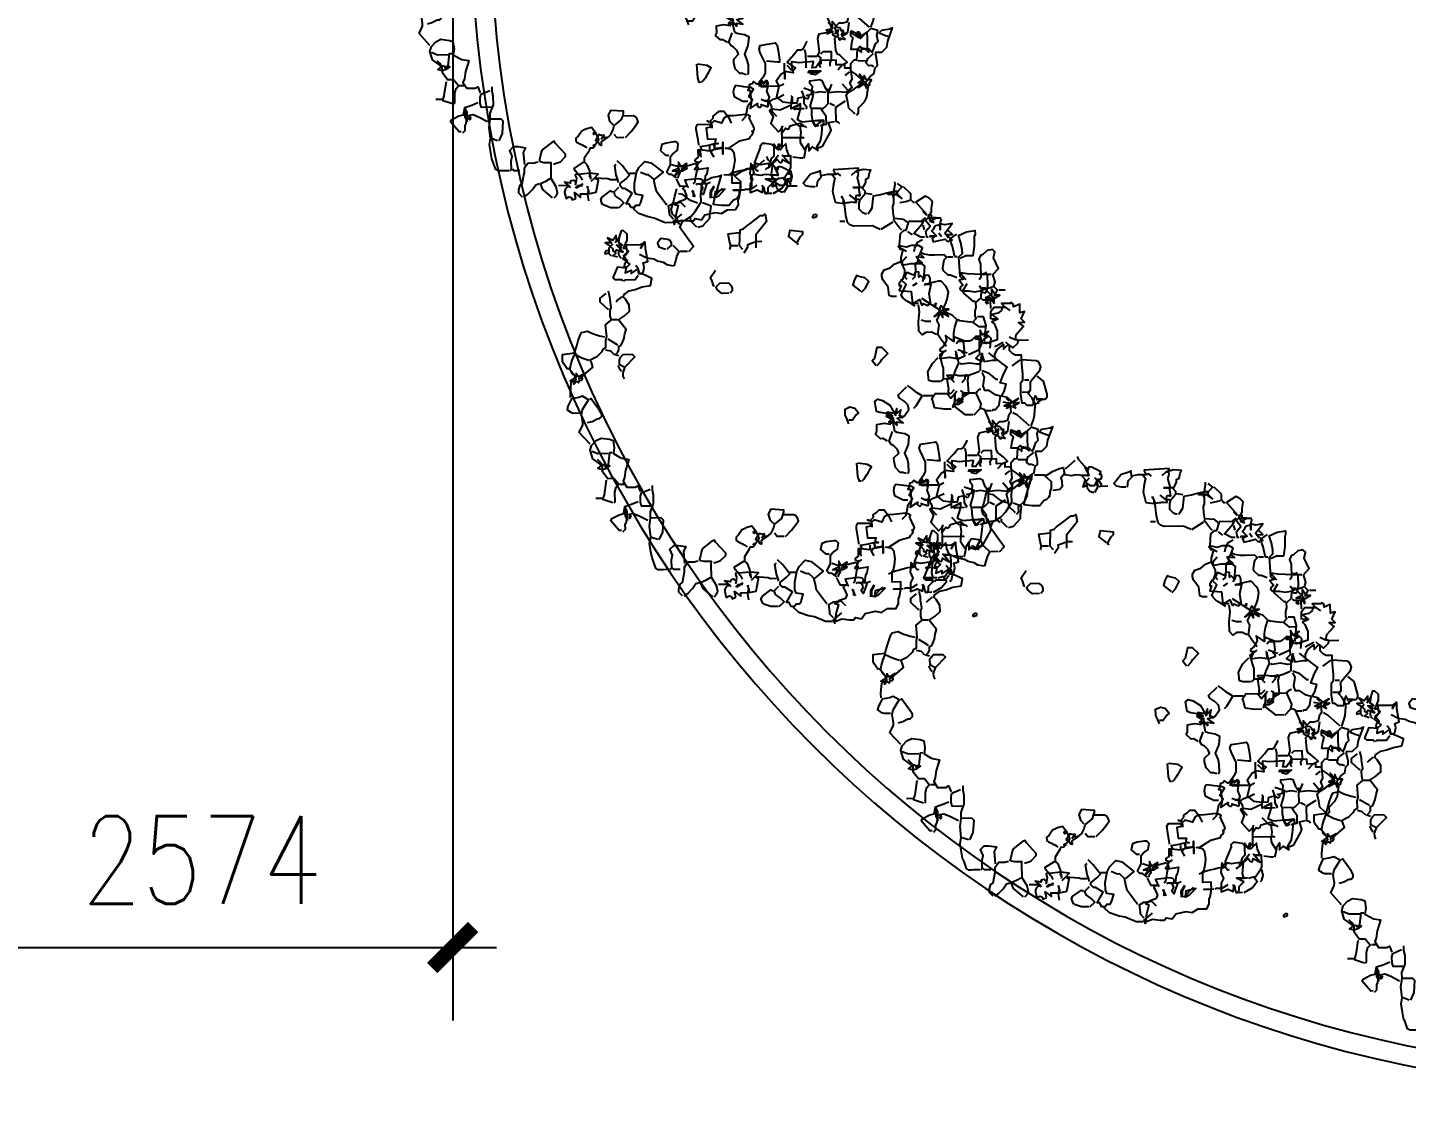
# Model space of a CAD drawing. Extents: x -335094 to -220327, y -102194 to 60595.
# Drawn here: x -240729 to -233652, y 14912 to 20394 of the extents above; entities that cross this region are included whole.
import ezdxf

# ---------------------------------------------------------------- set-up
doc = ezdxf.new("R2010")
doc.units = 0
doc.header["$LTSCALE"] = 1000
doc.header["$MEASUREMENT"] = 0
doc.layers.get('0').update_dxf_attribs({"linetype": 'CONTINUOUS'})
doc.layers.get('DEFPOINTS').update_dxf_attribs({"linetype": 'CONTINUOUS'})
for name, color, linetype in [('3', 84, 'CONTINUOUS'), ('DIM', 3, 'CONTINUOUS'), ('PUB_DIM', 84, 'CONTINUOUS'), ('SHUI', 5, 'CONTINUOUS')]:
    doc.layers.add(name, color=color, linetype=linetype)
doc.styles.add('DIM_FONT', font='SIMPLEX', dxfattribs={"width": 0.8})
doc.dimstyles.new('DIMN150', dxfattribs={"dimscale": 1.5, "dimtxt": 300, "dimasz": 1, "dimexe": 250, "dimexo": 300, "dimgap": 150, "dimtad": 1, "dimdec": 0, "dimlfac": 0.05, "dimzin": 0, "dimtxsty": 'DIM_FONT', "dimblk": '_DIMX', "dimblk1": '_DIMX', "dimblk2": '_DIMX', "dimsah": 1, "dimcen": 100, "dimdle": 250, "dimclrd": 3, "dimclre": 3, "dimclrt": 7, "dimazin": 3, "dimtfac": 1, "dimtdec": 0, "dimtix": 1, "dimtmove": 0, "dimatfit": 3, "dimtolj": 1, "dimtzin": 0})

# ---------------------------------------------------------------- blocks, each defined once
blk = doc.blocks.new('_DIMX')
blk.add_line((-150, 0), (150, 0))
at = {"const_width": 50}
blk.add_lwpolyline([(-70, -70), (70, 70)], dxfattribs=at)
blk = doc.blocks.new('*D68')
at = {"color": 3, "linetype": 'BYBLOCK'}
for p, q in [((34074.1, 22511.1), (34074.1, 15295.9)), ((31501.5, 15670.9), (34072.6, 15670.9))]:
    blk.add_line(p, q, dxfattribs=at)
at = {"layer": 'DEFPOINTS', "color": 0, "linetype": 'BYBLOCK'}
for p in [(31500, 22961.1), (34074.1, 22961.1), (34074.1, 15670.9)]:
    blk.add_point(p, dxfattribs=at)
at = {"color": 3, "linetype": 'BYBLOCK', "xscale": 1.5, "yscale": 1.5, "zscale": 1.5, "rotation": 180}
blk.add_blockref('_DIMX', (31500, 15670.9), dxfattribs=at)
at = {"color": 3, "linetype": 'BYBLOCK', "xscale": 1.5, "yscale": 1.5, "zscale": 1.5}
blk.add_blockref('_DIMX', (34074.1, 15670.9), dxfattribs=at)
at = {"color": 7, "linetype": 'BYBLOCK', "insert": (32787.1, 16120.9), "char_height": 450, "attachment_point": 5, "style": 'DIM_FONT'}
blk.add_mtext('\\A1;2574', dxfattribs=at)
blk = doc.blocks.new('S')
at = {"layer": 'DIM'}
for p, q in [((3263, 4480), (3234, 4484)), ((3234, 4484), (3250, 4449)), ((3466, 4504), (3248, 4522)), ((3248, 4522), (3263, 4480)), ((3441, 4475), (3466, 4504)), ((3231, 4399), (3214, 4339)), ((3250, 4449), (3231, 4399)), ((3455, 4473), (3441, 4475)), ((3442, 4422), (3453, 4440)), ((3451, 4338), (3442, 4422)), ((3453, 4440), (3458, 4460)), ((3458, 4460), (3455, 4473)), ((3214, 4339), (3222, 4245)), ((3292, 4225), (3296, 4255)), ((3296, 4255), (3297, 4241)), ((3443, 4339), (3392, 4346)), ((3392, 4346), (3451, 4338)), ((3399, 4241), (3414, 4281)), ((3414, 4281), (3442, 4266)), ((3442, 4266), (3443, 4339)), ((3222, 4245), (3292, 4225)), ((3297, 4241), (3302, 4232)), ((3302, 4232), (3311, 4226)), ((3311, 4226), (3322, 4227)), ((3322, 4227), (3336, 4227)), ((3336, 4227), (3349, 4227)), ((3349, 4227), (3363, 4227)), ((3363, 4227), (3375, 4224)), ((3375, 4224), (3406, 4219)), ((3406, 4219), (3399, 4241))]:
    blk.add_line(p, q, dxfattribs=at)
for points in [[(2765, 4549), (2775, 4547), (2772, 4600), (2711, 4691), (2703, 4721)], [(1922, 4017), (1969, 4052), (1877, 4231), (1906, 4279), (1950, 4296), (1983, 4310), (2028, 4346), (2090, 4421), (2098, 4484), (2125, 4584), (2212, 4612), (2273, 4616), (2294, 4621), (2208, 4436), (2189, 4386), (2259, 4366), (2322, 4357), (2344, 4375), (2367, 4395), (2391, 4400), (2409, 4414), (2419, 4427), (2426, 4443), (2428, 4457), (2444, 4488), (2451, 4540), (2407, 4598), (2474, 4628), (2528, 4641), (2570, 4646), (2573, 4594), (2537, 4559), (2542, 4535), (2535, 4484), (2512, 4467), (2452, 4467)], [(2408, 4606), (2368, 4611), (2317, 4618)], [(2587, 4633), (2681, 4695)], [(2874, 4448), (2850, 4504), (2875, 4502), (2886, 4522), (2884, 4540), (2868, 4543), (2881, 4564), (2834, 4599), (2826, 4605), (2817, 4610), (2807, 4614), (2797, 4617), (2790, 4616), (2784, 4615), (2781, 4609), (2782, 4598), (2754, 4621), (2775, 4547), (2714, 4556), (2740, 4519), (2711, 4460), (2723, 4461), (2734, 4463), (2746, 4470), (2755, 4477), (2772, 4462), (2814, 4456), (2840, 4494), (2836, 4476), (2833, 4458), (2838, 4445), (2854, 4441), (2874, 4448)], [(1881, 4262), (1873, 4263), (1866, 4308), (1833, 4352), (1826, 4394), (1855, 4453), (1874, 4502), (1901, 4563)], [(2058, 4415), (2002, 4445), (1945, 4505), (1908, 4518)], [(2752, 4550), (2732, 4553), (2664, 4571), (2630, 4567), (2572, 4583)], [(2796, 4397), (2784, 4398), (2765, 4411), (2749, 4434), (2745, 4499), (2780, 4526)], [(2806, 4395), (2842, 4442), (2840, 4494), (2823, 4520)], [(3075, 4402), (3036, 4407), (2995, 4421), (2977, 4447), (3052, 4518), (3092, 4522), (3136, 4529)], [(3088, 4400), (3103, 4450), (3138, 4477), (3137, 4537)], [(3304, 4462), (3286, 4485), (3263, 4480), (3191, 4490), (3139, 4485)], [(3472, 4106), (3463, 4107), (3444, 4120), (3418, 4155), (3425, 4206), (3437, 4236), (3487, 4281), (3490, 4301), (3473, 4327), (3508, 4374), (3512, 4402), (3536, 4410), (3550, 4449), (3565, 4470), (3503, 4487), (3471, 4483), (3431, 4476), (3394, 4450)], [(2030, 4210), (2074, 4215), (2142, 4270), (2146, 4298), (2168, 4370), (2130, 4394), (2101, 4409)], [(2923, 4431), (2854, 4441)], [(1327, 3849), (1319, 3863), (1267, 3870), (1250, 3891), (1301, 3977), (1371, 3959), (1406, 3984), (1354, 4043), (1413, 4097), (1393, 4121), (1373, 4124), (1415, 4191), (1422, 4242), (1394, 4277), (1376, 4279), (1347, 4223), (1311, 4184)], [(2022, 4212), (1978, 4270), (1981, 4292)], [(3288, 4287), (3287, 4277), (3288, 4287)], [(3568, 3958), (3530, 3984), (3509, 3997), (3347, 4019), (3318, 4034), (3301, 4059), (3297, 4120), (3298, 4193), (3296, 4255), (3288, 4287)], [(3429, 4237), (3399, 4241), (3353, 4289)], [(3474, 4335), (3392, 4346)], [(3484, 4105), (3505, 4123), (3530, 4150), (3556, 4251), (3619, 4253), (3661, 4257), (3724, 4261)], [(3545, 4263), (3495, 4280)], [(3795, 4187), (3761, 4233), (3765, 4255), (3732, 4260), (3678, 4245), (3721, 4239), (3718, 4218), (3741, 4236), (3795, 4187)], [(3764, 3736), (3700, 3784), (3713, 3803), (3734, 3896), (3771, 3920), (3789, 3917), (3818, 3976), (3783, 4012), (3701, 4033), (3700, 4085), (3707, 4137), (3718, 4158), (3732, 4260), (3752, 4318), (3755, 4340)], [(3751, 4245), (3809, 4289), (3774, 4325)], [(3893, 4142), (3884, 4143), (3867, 4167), (3874, 4218), (3821, 4287)], [(1369, 4093), (1318, 4162), (1369, 4155), (1341, 4180), (1356, 4230), (1322, 4193), (1329, 4244), (1293, 4207), (1253, 4236), (1278, 4189), (1227, 4196), (1266, 4159), (1283, 4136), (1281, 4120), (1290, 4110), (1305, 4112), (1313, 4124), (1369, 4093)], [(1263, 4078), (1247, 4099), (1254, 4150), (1289, 4179)], [(1343, 4044), (1333, 4056), (1328, 4069), (1328, 4084), (1330, 4098), (1356, 4136), (1318, 4162)], [(1510, 3897), (1524, 3938), (1522, 3978), (1562, 3985), (1559, 4098), (1566, 4149), (1522, 4134), (1398, 4151), (1401, 4088), (1365, 4064), (1392, 4017), (1378, 4006), (1363, 3992), (1357, 3976), (1372, 3968), (1357, 3918), (1411, 3931), (1407, 3903), (1472, 3933), (1469, 3917), (1468, 3903), (1472, 3892), (1489, 3891), (1510, 3897)], [(1518, 4104), (1567, 4159)], [(1741, 4065), (1751, 4072), (1784, 4088), (1787, 4110), (1782, 4130), (1761, 4143), (1703, 4162), (1667, 4127), (1673, 4093), (1729, 4066)], [(2383, 3964), (2357, 3999), (2383, 4133), (2415, 4137), (2438, 4154), (2485, 4179), (2575, 4229), (2596, 4226), (2617, 4234), (2619, 4171), (2510, 4072), (2495, 3961)], [(3770, 4159), (3822, 4162), (3857, 4168)], [(3966, 3831), (3954, 3832), (3953, 3884), (3997, 3920), (3965, 3976), (3989, 3994), (4026, 4041), (4031, 4071), (4046, 4121), (4038, 4139), (4025, 4155), (4009, 4170), (3993, 4180), (3905, 4141), (3981, 4026)], [(1248, 4109), (1250, 4120), (1246, 4124), (1240, 4127), (1230, 4127), (1221, 4124), (1214, 4118), (1211, 4112), (1214, 4104), (1248, 4109)], [(1312, 4059), (1275, 4077), (1310, 4101)], [(1773, 3913), (1723, 3930), (1695, 3955), (1646, 3974), (1616, 3997), (1558, 4015), (1501, 4054)], [(1781, 3912), (1799, 3953), (1814, 3990), (1840, 4028), (1796, 4086)], [(1912, 4019), (1849, 4027)], [(2271, 3980), (2285, 4009), (2280, 4051), (2277, 4114), (2372, 4111)], [(2387, 3933), (2427, 3979), (2429, 4000), (2494, 4014)], [(2553, 4006), (2502, 4013)], [(2855, 3931), (2849, 3952), (2885, 4000), (2910, 4017), (2913, 4037), (2802, 4063), (2783, 4014), (2839, 3954)], [(3281, 4070), (3239, 4076)], [(3750, 3923), (3733, 3948), (3691, 4024)], [(3980, 4018), (3955, 4051), (3980, 4018)], [(4034, 3946), (4017, 3969), (4058, 3984), (4019, 3990), (4022, 4012), (3992, 4016), (4003, 3963), (4034, 3946)], [(4006, 4044), (4006, 4044), (4006, 4044), (4006, 4044), (4006, 4044)], [(1197, 3222), (1168, 3236), (1194, 3256), (1204, 3273), (1209, 3306), (1230, 3311), (1260, 3359), (1274, 3401), (1291, 3438), (1239, 3528), (1295, 3554), (1343, 3587), (1350, 3638), (1326, 3693), (1309, 3716), (1320, 3736), (1367, 3760), (1419, 3764), (1481, 3776), (1554, 3778), (1575, 3836), (1516, 3875), (1479, 3893), (1472, 3933), (1455, 3967)], [(2344, 4001), (2293, 4008)], [(3578, 3957), (3689, 4006)], [(3834, 3869), (3800, 3905)], [(3934, 3972), (3819, 3988)], [(3934, 3835), (3903, 3839), (3848, 3880), (3931, 3950), (3953, 3978)], [(3968, 3997), (3935, 3980), (3968, 3997)], [(3942, 3896), (3939, 3938)], [(4166, 3772), (4122, 3830), (4173, 3823), (4138, 3869), (4186, 3915), (4121, 3913), (4084, 3929), (4077, 3878), (4081, 3908), (4074, 3916), (4064, 3919), (4053, 3918), (4042, 3916), (4036, 3910), (4029, 3907), (4026, 3901), (4027, 3895), (4004, 3877), (4037, 3831), (3996, 3816), (4000, 3784), (4052, 3788), (4105, 3793), (4119, 3774), (4135, 3768), (4146, 3773), (4148, 3787), (4166, 3772)], [(4006, 3981), (4019, 3990), (4101, 3978)], [(4077, 3878), (4084, 3929), (4100, 3968)], [(826, 3075), (962, 3161), (956, 3203), (950, 3225), (992, 3240), (1014, 3247), (1062, 3282), (1073, 3301), (1097, 3309), (1106, 3372), (1118, 3399), (1124, 3503), (1180, 3536), (1174, 3570), (1181, 3621), (1194, 3638), (1194, 3711), (1197, 3732), (1191, 3784)], [(1335, 3848), (1349, 3859), (1431, 3847), (1465, 3882)], [(2094, 3692), (2086, 3693), (2081, 3735), (2073, 3768), (2124, 3823)], [(3885, 3615), (3849, 3659), (3842, 3681), (3902, 3665), (3875, 3697), (3903, 3746), (3873, 3773), (3814, 3781), (3769, 3774), (3712, 3795), (3707, 3773), (3710, 3766), (3722, 3764), (3736, 3758), (3706, 3691), (3701, 3659), (3710, 3627), (3783, 3629), (3885, 3615)], [(3827, 3727), (3839, 3754), (3869, 3802), (3913, 3819)], [(3977, 3829), (3986, 3838), (4037, 3831)], [(4079, 3815), (4061, 3851)], [(4136, 3797), (4112, 3844), (4138, 3869)], [(4186, 3626), (4165, 3629), (4163, 3668), (4159, 3721), (4151, 3753), (4148, 3787), (4212, 3818)], [(4232, 3420), (4224, 3431), (4203, 3434), (4186, 3457), (4198, 3624), (4233, 3648), (4237, 3679), (4233, 3742), (4223, 3806), (4297, 3827), (4369, 3827), (4365, 3797), (4354, 3777), (4343, 3696), (4320, 3616), (4260, 3624), (4207, 3610)], [(1170, 3631), (1162, 3632), (1107, 3702), (1112, 3735), (1168, 3767)], [(1242, 3684), (1254, 3693), (1299, 3718)], [(2220, 3612), (2242, 3632), (2244, 3651), (2239, 3672), (2219, 3696), (2140, 3706), (2105, 3680), (2110, 3659), (2130, 3635), (2149, 3622), (2208, 3614)], [(3622, 3368), (3579, 3374), (3560, 3387), (3562, 3460), (3527, 3527), (3524, 3560), (3526, 3579), (3551, 3609), (3605, 3620), (3648, 3647), (3701, 3659)], [(3732, 3499), (3725, 3510), (3718, 3534), (3725, 3585), (3716, 3615), (3714, 3657), (3758, 3693)], [(4154, 3451), (4106, 3481), (4085, 3483), (4048, 3528), (4050, 3549), (4072, 3618), (4096, 3638), (4078, 3659), (3996, 3670), (3956, 3676), (3906, 3693), (3885, 3706), (3852, 3680), (3846, 3639), (3821, 3624), (3813, 3560), (3798, 3510), (3774, 3493)], [(3330, 3450), (3365, 3478), (3405, 3533), (3377, 3568), (3328, 3587), (3310, 3598), (3284, 3560), (3267, 3521), (3323, 3461)], [(3824, 3259), (3838, 3276), (3875, 3252), (3901, 3278), (3901, 3353), (3930, 3430), (3879, 3437), (3922, 3431), (3929, 3482), (3922, 3506), (3896, 3512), (3884, 3505), (3881, 3493), (3877, 3479), (3850, 3516), (3836, 3505), (3842, 3546), (3816, 3552), (3807, 3547), (3803, 3537), (3799, 3523), (3740, 3560), (3718, 3534), (3722, 3562), (3693, 3504), (3674, 3492), (3660, 3475), (3657, 3459), (3673, 3455), (3650, 3416), (3750, 3392), (3746, 3289), (3810, 3313), (3824, 3259)], [(3864, 3462), (3881, 3511), (3900, 3590), (3855, 3638)], [(4147, 3631), (4106, 3637)], [(4446, 3245), (4483, 3292), (4457, 3329), (4475, 3366), (4463, 3432), (4521, 3476), (4490, 3571), (4510, 3621), (4492, 3644), (4448, 3642), (4405, 3614), (4383, 3607), (4366, 3578), (4373, 3536), (4358, 3423), (4343, 3405)], [(767, 3177), (744, 3180), (721, 3225), (714, 3247), (722, 3308), (826, 3306), (853, 3363), (871, 3404), (898, 3452), (911, 3469), (963, 3472), (1001, 3446), (1060, 3418), (1099, 3402)], [(1231, 3529), (1188, 3535)], [(3797, 3282), (3736, 3290), (3706, 3315), (3690, 3330), (3672, 3351), (3662, 3373), (3718, 3459), (3680, 3506)], [(3811, 3457), (3776, 3441), (3811, 3457)], [(4049, 2916), (4059, 2986), (4076, 3035), (4105, 3094), (4067, 3141), (4040, 3155), (3993, 3192), (4030, 3250), (4047, 3281), (4065, 3339), (4059, 3371), (4050, 3393), (4017, 3441), (3996, 3444), (3932, 3440), (3870, 3428)], [(4393, 3304), (4407, 3344), (4420, 3438), (4369, 3445), (4248, 3470), (4190, 3488), (4224, 3431), (4171, 3428), (4196, 3383), (4174, 3369), (4167, 3350), (4175, 3336), (4189, 3332), (4240, 3325), (4290, 3308), (4351, 3310), (4384, 3326), (4353, 3330), (4348, 3304), (4355, 3295), (4365, 3291), (4379, 3287), (4393, 3304)], [(4451, 3433), (4369, 3445)], [(4414, 3457), (4381, 3443), (4414, 3457)], [(4413, 3447), (4382, 3451), (4413, 3447)], [(1202, 3315), (1127, 3377)], [(3980, 2882), (3973, 2894), (3948, 2939), (3922, 2994), (3946, 3074), (3931, 3118), (3982, 3186), (3832, 3319)], [(4279, 3226), (4266, 3228), (4195, 3312), (4189, 3332), (4236, 3388)], [(4331, 3000), (4280, 3007), (4234, 3055), (4267, 3082), (4262, 3104), (4268, 3146), (4280, 3174), (4285, 3215), (4334, 3250), (4337, 3270), (4352, 3320), (4336, 3353)], [(4437, 3184), (4443, 3226), (4498, 3248), (4459, 3253), (4434, 3309), (4427, 3258), (4373, 3244), (4416, 3238), (4437, 3184)], [(4403, 3147), (4411, 3208), (4436, 3236), (4383, 3316), (4449, 3330)], [(733, 2932), (739, 2973), (759, 3055), (805, 3078), (799, 3110), (765, 3167), (780, 3209), (797, 3246), (825, 3294), (882, 3255), (938, 3226)], [(1160, 3238), (1134, 3272), (1094, 3288)], [(1214, 3022), (1207, 3046), (1210, 3075), (1236, 3123), (1331, 3193), (1313, 3217), (1231, 3228), (1208, 3210), (1193, 3191), (1188, 3153), (1228, 3124)], [(3764, 3267), (3736, 3290), (3764, 3267)], [(3914, 2995), (3893, 3008), (3874, 3021), (3823, 3028), (3790, 3012), (3765, 3047), (3776, 3128), (3796, 3211), (3796, 3271)], [(4037, 3134), (4000, 3183), (4046, 3196), (4003, 3201), (3996, 3213), (3986, 3233), (3984, 3233), (3981, 3225), (3974, 3216), (3962, 3188), (3913, 3151), (3968, 3175), (3985, 3133), (3990, 3172), (4037, 3134)], [(3949, 3250), (3946, 3259), (3938, 3258), (3933, 3253), (3938, 3244), (3949, 3250)], [(4413, 3218), (4352, 3226), (4341, 3240)], [(4378, 3192), (4387, 3195), (4386, 3203), (4378, 3208), (4367, 3204), (4378, 3192)], [(4547, 3283), (4495, 3290)], [(777, 3040), (787, 3049), (799, 3060), (809, 3061), (822, 3047), (833, 3064), (851, 3066), (859, 3075), (858, 3083), (848, 3083), (884, 3119), (829, 3098), (812, 3129), (808, 3101), (753, 3075), (794, 3069), (777, 3040)], [(788, 3122), (771, 3145), (788, 3122)], [(1200, 3086), (1193, 3100), (1178, 3141)], [(3879, 3114), (3836, 3120), (3798, 3136)], [(4224, 3057), (4212, 3058), (4124, 3081), (4113, 3093)], [(4384, 2702), (4374, 2724), (4378, 2755), (4406, 2793), (4463, 2826), (4458, 2786), (4504, 2821), (4539, 2785), (4587, 2820), (4593, 2836), (4590, 2844), (4583, 2847), (4571, 2853), (4585, 2895), (4658, 2956), (4619, 2994), (4670, 2987), (4646, 3020), (4683, 3077), (4642, 3072), (4653, 3146), (4598, 3130), (4599, 3147), (4594, 3162), (4585, 3170), (4570, 3165), (4500, 3175), (4527, 3140), (4505, 3145), (4498, 3140), (4496, 3130), (4492, 3116), (4457, 3098), (4404, 3094), (4450, 3047), (4396, 3033), (4413, 3010), (4427, 2946), (4418, 2874), (4354, 2862), (4320, 2856), (4262, 2875), (4253, 2814), (4248, 2773), (4213, 2746), (4260, 2709), (4268, 2770), (4280, 2706), (4351, 2707), (4384, 2702)], [(4347, 2811), (4368, 2891), (4324, 2949), (4341, 3010), (4332, 3086), (4281, 3093)], [(4390, 3055), (4399, 3116), (4410, 3135), (4433, 3153), (4527, 3140), (4562, 3106)], [(3369, 2810), (3402, 2837), (3417, 2855), (3475, 2899), (3431, 2957), (3390, 2963), (3374, 2924), (3355, 2874), (3332, 2859), (3359, 2811)], [(4092, 2773), (4122, 2780), (4121, 2788), (4118, 2797), (4113, 2806), (4106, 2813), (4129, 2831), (4131, 2905), (4088, 2911), (4139, 2904), (4054, 2955), (4049, 2916), (3985, 2977), (3987, 2933), (3951, 2886), (3924, 2871), (3918, 2857), (3930, 2850), (3946, 2845), (3907, 2788), (3990, 2787), (4048, 2769), (4055, 2820), (4052, 2802), (4049, 2783), (4054, 2770), (4068, 2766), (4092, 2773)], [(4316, 2888), (4307, 2900), (4348, 2915), (4310, 2920), (4354, 2956), (4299, 2934), (4284, 2976), (4277, 2925), (4235, 2910), (4266, 2905), (4263, 2887), (4316, 2888)], [(4450, 3047), (4399, 3054)], [(840, 2512), (764, 2626), (803, 2685), (806, 2704), (806, 2776), (821, 2816), (884, 2891), (837, 2928), (805, 2922), (740, 2921), (701, 2864), (689, 2834), (717, 2809), (736, 2798), (795, 2790)], [(847, 2698), (887, 2703), (933, 2719), (953, 2717), (974, 2733), (977, 2753), (963, 2786), (905, 2898), (892, 2889)], [(3888, 2593), (3913, 2610), (3926, 2702), (3920, 2734), (3915, 2787), (3911, 2819), (3976, 2852)], [(4001, 2567), (3984, 2590), (4025, 2668), (4062, 2725), (4059, 2759), (4055, 2820), (4048, 2831)], [(4154, 2786), (4229, 2806), (4253, 2814), (4290, 2871), (4277, 2925), (4238, 2930), (4203, 2904), (4182, 2898), (4088, 2911), (4064, 2891)], [(4147, 2799), (4070, 2839)], [(4352, 2852), (4303, 2869)], [(4387, 2818), (4400, 2825), (4466, 2847)], [(4637, 2272), (4586, 2279), (4568, 2302), (4548, 2305), (4548, 2380), (4562, 2482), (4582, 2498), (4589, 2549), (4594, 2642), (4604, 2713), (4553, 2720), (4532, 2734), (4507, 2768), (4513, 2809), (4486, 2844)], [(4680, 2830), (4598, 2841), (4561, 2855), (4523, 2881)], [(3880, 2594), (3817, 2603), (3788, 2617), (3789, 2692), (3838, 2756), (3896, 2800)], [(4245, 2690), (4214, 2694), (4156, 2712), (4083, 2712), (4075, 2724)], [(4237, 2631), (4246, 2700), (4268, 2770), (4278, 2781)], [(4258, 1783), (4302, 1819), (4348, 1835), (4321, 1868), (4293, 1903), (4276, 1916), (4268, 1950), (4274, 2053), (4309, 2078), (4289, 2103), (4292, 2122), (4286, 2143), (4331, 2179), (4363, 2174), (4404, 2179), (4423, 2229), (4444, 2247), (4446, 2319), (4457, 2340), (4430, 2373), (4380, 2390), (4409, 2428), (4437, 2487), (4388, 2506), (4430, 2581), (4465, 2628), (4374, 2724), (4329, 2774)], [(3625, 2402), (3648, 2418), (3710, 2495), (3671, 2529), (3626, 2577), (3600, 2601)], [(3973, 2602), (3922, 2609)], [(3952, 2358), (3986, 2382), (4007, 2379), (4048, 2396), (4010, 2402), (4054, 2435), (4109, 2459), (4068, 2446), (4070, 2464), (4109, 2459), (4116, 2572), (4128, 2598), (4118, 2614), (4103, 2616), (4097, 2598), (4100, 2606), (4097, 2610), (4091, 2613), (4080, 2613), (4068, 2614), (4054, 2616), (4040, 2620), (4028, 2626), (3946, 2637), (3973, 2602), (3942, 2607), (3942, 2515), (3937, 2507), (3936, 2499), (3941, 2490), (3948, 2481), (3927, 2480), (3928, 2471), (3938, 2457), (3950, 2439), (3989, 2475), (3979, 2406), (3964, 2385), (3952, 2358)], [(3996, 2620), (3985, 2601), (3956, 2617), (3996, 2620)], [(4062, 2559), (4095, 2586), (4098, 2606), (4164, 2618), (4228, 2632)], [(4284, 2279), (4294, 2288), (4314, 2285), (4350, 2322), (4372, 2392), (4331, 2410), (4285, 2455), (4247, 2461), (4240, 2503), (4262, 2575), (4247, 2617)], [(4371, 2537), (4361, 2539), (4305, 2598), (4249, 2629)], [(4509, 2633), (4588, 2674)], [(4593, 2101), (4620, 2150), (4636, 2189), (4654, 2261), (4657, 2280), (4634, 2345), (4610, 2380), (4635, 2408), (4644, 2479), (4739, 2562), (4751, 2589), (4746, 2613), (4738, 2633), (4719, 2646), (4598, 2673)], [(968, 1987), (977, 1994), (988, 2075), (1006, 2115), (1030, 2134), (996, 2191), (945, 2198), (910, 2263), (917, 2314), (844, 2386), (833, 2461), (851, 2500), (895, 2535), (941, 2550), (1011, 2530), (1040, 2515), (1040, 2453), (1025, 2403), (1072, 2366), (1091, 2353), (1149, 2334), (1136, 2305), (1107, 2246), (1089, 2186), (1072, 2157), (1096, 2102), (1167, 2092), (1191, 2100), (1205, 2046)], [(3055, 2354), (3043, 2407), (3034, 2431), (3041, 2483), (3086, 2495), (3124, 2479), (3151, 2434), (3128, 2419), (3091, 2380), (3059, 2384)], [(3488, 1858), (3499, 1866), (3509, 1938), (3505, 1980), (3491, 2034), (3532, 2103), (3550, 2172), (3514, 2197), (3452, 2218), (3435, 2229), (3431, 2292), (3438, 2343), (3384, 2392), (3335, 2409), (3305, 2423), (3304, 2507), (3330, 2524), (3369, 2508), (3425, 2459), (3463, 2360)], [(3511, 2333), (3535, 2350), (3580, 2396), (3578, 2438), (3551, 2473), (3513, 2509), (3507, 2531), (3589, 2593)], [(3800, 2482), (3719, 2494)], [(3938, 2347), (3879, 2355), (3799, 2379), (3794, 2440), (3789, 2461), (3823, 2498), (3956, 2480), (3993, 2508)], [(4117, 2271), (4053, 2279), (4019, 2315), (3973, 2363), (3989, 2475), (4010, 2493)], [(3996, 2391), (4010, 2402), (4030, 2399), (4051, 2415), (4059, 2476), (4042, 2489)], [(4127, 2269), (4185, 2313), (4199, 2353), (4172, 2450), (4182, 2463), (4194, 2472), (4207, 2477), (4216, 2478)], [(4633, 2491), (4595, 2496)], [(4673, 2311), (4683, 2318), (4746, 2309), (4767, 2327), (4770, 2350), (4755, 2464), (4709, 2514)], [(982, 2409), (892, 2421), (844, 2449)], [(912, 2335), (885, 2370), (912, 2335)], [(936, 2303), (950, 2309), (969, 2317), (996, 2418), (1016, 2415)], [(3460, 2277), (3464, 2308), (3514, 2291), (3469, 2339), (3521, 2342), (3492, 2356), (3511, 2406), (3474, 2379), (3480, 2422), (3456, 2382), (3394, 2401), (3433, 2364), (3381, 2371), (3428, 2334), (3460, 2277)], [(4022, 2429), (3999, 2412), (4022, 2429)], [(4160, 2452), (4070, 2464)], [(4438, 2343), (4421, 2364), (4438, 2343)], [(4611, 2390), (4560, 2397)], [(947, 2289), (980, 2305), (950, 2309), (918, 2324), (875, 2299), (913, 2283), (947, 2289)], [(3360, 2156), (3325, 2184), (3304, 2186), (3267, 2231), (3282, 2250), (3290, 2311), (3353, 2313), (3410, 2295)], [(3424, 2303), (3421, 2312), (3414, 2321), (3404, 2325), (3395, 2318), (3424, 2303)], [(4118, 1823), (4110, 1845), (4129, 1905), (4109, 1928), (4126, 1957), (4129, 2073), (4147, 2110), (4210, 2114), (4239, 2119), (4264, 2136), (4224, 2297), (4193, 2312)], [(4274, 2280), (4233, 2286)], [(4435, 2321), (4386, 2338)], [(4491, 2271), (4471, 2295), (4517, 2309), (4474, 2315), (4523, 2350), (4446, 2319), (4392, 2306), (4433, 2300), (4409, 2282), (4451, 2298), (4491, 2271)], [(4465, 2306), (4527, 2318)], [(4691, 2286), (4680, 2297), (4725, 2312), (4683, 2318), (4676, 2329), (4668, 2349), (4664, 2349), (4661, 2342), (4655, 2332), (4641, 2303), (4638, 2282), (4691, 2286)], [(958, 1988), (878, 2028), (896, 2067), (909, 2107), (933, 2187)], [(1081, 2127), (1040, 2133)], [(3476, 1859), (3448, 1873), (3426, 1876), (3393, 1923), (3388, 1975), (3392, 2006), (3440, 2041), (3432, 2073), (3406, 2108), (3387, 2123), (3373, 2154), (3414, 2232)], [(4362, 2029), (4336, 2064), (4381, 2078), (4339, 2084), (4354, 2094), (4358, 2104), (4353, 2111), (4341, 2105), (4337, 2120), (4334, 2128), (4325, 2136), (4307, 2141), (4273, 2197), (4264, 2136), (4212, 2133), (4253, 2127), (4216, 2101), (4262, 2116), (4259, 2097), (4261, 2082), (4269, 2075), (4285, 2071), (4306, 2057), (4308, 2041), (4315, 2031), (4323, 2034), (4325, 2046), (4362, 2029)], [(4258, 2168), (4241, 2191), (4258, 2168)], [(4329, 2075), (4369, 2080), (4391, 2089), (4414, 2167)], [(4580, 2103), (4491, 2209), (4455, 2237)], [(879, 2038), (820, 2046)], [(1278, 1911), (1196, 1922), (1192, 1956), (1199, 2007), (1211, 2034), (1289, 2055)], [(1349, 1350), (1297, 1357), (1275, 1360), (1255, 1363), (1238, 1378), (1226, 1440), (1218, 1472), (1216, 1524), (1216, 1597), (1233, 1647), (1236, 1742), (1256, 1810), (1263, 1861), (1301, 1928), (1311, 2000), (1308, 2044), (1314, 2083)], [(3082, 1853), (3071, 1854), (3064, 1895), (3072, 2010)], [(3090, 1852), (3106, 1864), (3120, 1877), (3132, 1888), (3142, 1901), (3154, 1914), (3165, 1929), (3177, 1944), (3190, 1961), (3160, 1986), (3080, 2009)], [(3576, 1741), (3582, 1784), (3628, 1830), (3642, 1847), (3654, 1930), (3625, 2026), (3619, 2058), (3634, 2089), (3694, 2089), (3767, 2090), (3777, 2070), (3778, 2005), (3778, 1943), (3775, 1922), (3757, 1925), (3667, 1947)], [(3880, 1835), (3903, 1853), (3839, 1913), (3906, 1967), (3943, 2003), (3975, 1999), (3995, 2006), (4036, 2063)], [(4300, 2089), (4279, 2092), (4314, 2119), (4300, 2089)], [(4347, 1386), (4340, 1398), (4303, 1444), (4302, 1496), (4298, 1559), (4321, 1579), (4376, 1601), (4466, 1651), (4406, 1723), (4369, 1758), (4377, 1819), (4410, 1846), (4432, 1842), (4453, 1933), (4476, 1951), (4496, 1927), (4547, 1920), (4571, 1886), (4587, 1907), (4612, 1955), (4635, 1971), (4634, 2023), (4648, 2063), (4591, 2091), (4485, 2012)], [(4358, 1374), (4379, 1392), (4384, 1433), (4443, 1477), (4469, 1515), (4492, 1595), (4477, 1639), (4523, 1684), (4559, 1702), (4576, 1752), (4599, 1768), (4603, 1800), (4599, 1861), (4602, 1882), (4653, 1875), (4701, 1910), (4717, 1960), (4775, 2066), (4751, 2059), (4678, 2058), (4657, 2041), (4705, 2013), (4735, 1999)], [(4482, 1898), (4487, 1939), (4537, 1922), (4548, 2003), (4557, 2067), (4501, 2041), (4473, 2078), (4467, 2035), (4414, 2086), (4409, 2054), (4427, 2033), (4409, 1991), (4394, 1941), (4453, 1933), (4482, 1898)], [(4478, 2026), (4460, 2047), (4463, 2067), (4415, 2095)], [(4500, 2031), (4486, 2024), (4485, 2077), (4500, 2031)], [(995, 1742), (976, 1744), (916, 1838), (927, 1855), (995, 1879), (1035, 1882), (1055, 1941), (1119, 1953), (1173, 1967)], [(1057, 1818), (1064, 1869), (1068, 1898), (1055, 1941), (1048, 1890), (1044, 1860), (1057, 1818)], [(3822, 1562), (3837, 1612), (3830, 1561), (3873, 1555), (3887, 1595), (3939, 1598), (3950, 1584), (3959, 1579), (3970, 1579), (3976, 1583), (3979, 1588), (3980, 1595), (3973, 1602), (3961, 1605), (4005, 1610), (4022, 1672), (4005, 1703), (4009, 1726), (4093, 1723), (4111, 1712), (4124, 1658), (4148, 1603), (4152, 1631), (4148, 1603), (4233, 1599), (4301, 1582), (4357, 1614), (4344, 1657), (4367, 1685), (4372, 1780), (4321, 1787), (4325, 1816), (4251, 1826), (4257, 1867), (4126, 1884), (4122, 1854), (4126, 1884), (4075, 1829), (4044, 1833), (4063, 1883), (3940, 1891), (3878, 1908), (3873, 1878), (3877, 1815), (3807, 1835), (3799, 1773), (3807, 1835), (3774, 1818), (3723, 1765), (3739, 1719), (3704, 1630), (3704, 1630), (3750, 1582), (3822, 1562)], [(3799, 1773), (3814, 1886), (3817, 1908)], [(3993, 1840), (3999, 1883), (4008, 1953), (4006, 1995)], [(4100, 1921), (4018, 1933)], [(4199, 1823), (4203, 1855), (4218, 1872), (4228, 1943), (4156, 1953), (4133, 1936)], [(4543, 1890), (4545, 1904), (4542, 1915), (4534, 1920), (4516, 1925), (4543, 1890)], [(1005, 1730), (1029, 1747), (1034, 1788), (1047, 1807), (1064, 1869), (1116, 1871), (1164, 1843), (1231, 1795)], [(1094, 1842), (1091, 1853), (1080, 1853), (1075, 1843), (1080, 1834), (1094, 1842)], [(1302, 1616), (1341, 1675), (1363, 1776), (1347, 1797), (1264, 1809)], [(3384, 1477), (3418, 1503), (3431, 1533), (3452, 1594), (3498, 1640), (3473, 1672), (3522, 1728), (3503, 1743), (3441, 1760), (3373, 1780), (3358, 1763), (3346, 1731), (3348, 1689), (3416, 1639), (3457, 1633)], [(3622, 1558), (3629, 1609), (3598, 1614), (3629, 1609), (3645, 1638), (3632, 1692), (3644, 1724), (3594, 1739), (3645, 1732), (3654, 1762), (3648, 1779), (3633, 1781), (3611, 1768), (3601, 1790), (3558, 1765), (3531, 1791), (3516, 1775), (3499, 1773), (3490, 1770), (3491, 1745), (3470, 1725), (3488, 1722), (3488, 1629), (3467, 1569), (3536, 1601), (3530, 1588), (3533, 1579), (3538, 1572), (3546, 1567), (3556, 1567), (3563, 1571), (3568, 1576), (3565, 1587), (3622, 1558)], [(3609, 1758), (3643, 1776), (3639, 1743), (3586, 1740), (3600, 1782), (3609, 1758)], [(3868, 1837), (3835, 1883)], [(4090, 1785), (4000, 1798)], [(4067, 1770), (4113, 1793), (4011, 1807), (4029, 1783), (4067, 1770)], [(4511, 1821), (4439, 1831)], [(4567, 1762), (4548, 1775), (4527, 1777), (4508, 1801), (4526, 1840), (4582, 1874)], [(2170, 1497), (2179, 1509), (2232, 1510), (2257, 1527), (2283, 1565), (2296, 1597), (2321, 1612), (2366, 1639), (2380, 1666), (2391, 1688), (2394, 1706), (2285, 1731), (2257, 1693), (2262, 1641), (2288, 1606)], [(2375, 1482), (2433, 1526), (2479, 1571), (2504, 1597), (2499, 1621), (2489, 1641), (2472, 1654), (2388, 1665)], [(3729, 1720), (3594, 1739), (3585, 1732)], [(3739, 1719), (3783, 1734)], [(3937, 1494), (3947, 1503), (3931, 1537), (3939, 1598), (3928, 1652)], [(4028, 1336), (3998, 1330), (3981, 1374), (3981, 1436), (3988, 1487), (3979, 1509), (4008, 1570), (4028, 1627), (3949, 1670)], [(4040, 1335), (4093, 1338), (4101, 1401), (4069, 1466), (4100, 1482), (4135, 1509), (4146, 1591), (4190, 1668)], [(4316, 1598), (4280, 1655)], [(4312, 1724), (4357, 1749)], [(4478, 1587), (4484, 1627), (4494, 1611), (4504, 1610), (4511, 1615), (4506, 1624), (4531, 1654), (4488, 1660), (4473, 1702), (4469, 1671), (4436, 1719), (4460, 1664), (4414, 1647), (4457, 1642), (4408, 1607), (4464, 1630), (4478, 1587)], [(1290, 1618), (1241, 1645)], [(1357, 1349), (1371, 1359), (1380, 1429), (1394, 1469), (1380, 1522), (1417, 1549), (1456, 1543), (1518, 1524), (1492, 1486), (1486, 1383)], [(1733, 1349), (1774, 1356), (1795, 1361), (1844, 1398), (1847, 1417), (1777, 1520), (1768, 1542), (1746, 1535), (1656, 1485), (1645, 1465), (1626, 1416), (1614, 1386)], [(2029, 1173), (2031, 1184), (2031, 1246), (2018, 1300), (1998, 1325), (2004, 1364), (2055, 1422), (2066, 1439), (2088, 1436), (2149, 1500), (2134, 1554), (2102, 1611), (2060, 1606), (2036, 1599), (2014, 1592), (1978, 1555), (1955, 1539), (1952, 1517), (1956, 1506), (1966, 1498), (1975, 1491), (1989, 1483), (2000, 1475), (2013, 1465), (2026, 1455), (2037, 1443)], [(2126, 1555), (2123, 1564), (2114, 1563), (2107, 1556), (2112, 1547), (2126, 1555)], [(2163, 1446), (2167, 1477), (2222, 1503), (2179, 1509), (2195, 1517), (2199, 1527), (2193, 1532), (2182, 1527), (2155, 1541), (2117, 1494), (2131, 1488), (2138, 1481), (2143, 1470), (2144, 1461), (2163, 1446)], [(2847, 689), (2862, 706), (2912, 688), (2948, 727), (3040, 733), (3090, 716), (3145, 740), (3217, 730), (3245, 768), (3250, 808), (3261, 828), (3282, 889), (3219, 898), (3282, 889), (3290, 949), (3219, 958), (3222, 979), (3232, 1052), (3240, 1051), (3259, 1100), (3274, 1150), (3274, 1211), (3258, 1244), (3209, 1263), (3237, 1260), (3339, 1306), (3424, 1315), (3434, 1330), (3451, 1343), (3461, 1358), (3453, 1374), (3470, 1377), (3476, 1389), (3474, 1406), (3468, 1423), (3448, 1491), (3458, 1502), (3447, 1512), (3429, 1520), (3421, 1523), (3318, 1527), (3267, 1534), (3234, 1520), (3207, 1480), (3147, 1509), (3124, 1493), (3109, 1477), (3107, 1462), (3121, 1461), (3069, 1457), (3067, 1364), (3138, 1354), (3129, 1337), (3128, 1324), (3135, 1315), (3153, 1311), (3120, 1315), (3115, 1276), (3187, 1275), (3193, 1318), (3179, 1215), (3186, 1267), (3105, 1265), (3073, 1259), (2993, 1281), (2986, 1230), (2990, 1248), (2993, 1268), (2989, 1281), (2972, 1283), (2964, 1222), (2937, 1207), (2933, 1195), (2942, 1186), (2958, 1181), (2941, 1144), (2919, 1124), (2958, 1119), (3033, 1119), (3016, 1069), (3001, 1051), (2984, 991), (3005, 988), (2976, 931), (2959, 900), (2944, 923), (2966, 951), (2964, 966), (2958, 982), (2947, 991), (2933, 998), (2972, 992), (2978, 1018), (2969, 1030), (2955, 1034), (2939, 1040), (2823, 1044), (2836, 990), (2820, 990), (2805, 986), (2797, 979), (2804, 963), (2817, 909), (2801, 880), (2739, 868), (2759, 865), (2705, 852), (2734, 838), (2701, 761), (2684, 699), (2746, 711), (2808, 694), (2847, 689)], [(3120, 1450), (3123, 1471), (3116, 1513), (3142, 1533), (3144, 1551), (3176, 1568), (3201, 1585), (3242, 1579), (3273, 1523), (3289, 1469)], [(3641, 1608), (3598, 1614), (3571, 1630)], [(3990, 1123), (3983, 1157), (4022, 1204), (4041, 1262), (4060, 1342), (4072, 1341), (4074, 1372), (4063, 1377), (4044, 1376), (4025, 1378), (3891, 1386), (3853, 1412), (3866, 1442), (3894, 1500), (3843, 1507), (3894, 1500), (3900, 1541), (3815, 1511), (3819, 1544), (3719, 1514), (3651, 1533), (3630, 1526), (3653, 1471), (3623, 1415), (3676, 1333), (3711, 1359), (3705, 1318), (3741, 1355), (3757, 1344), (3767, 1347), (3775, 1356), (3785, 1370), (3870, 1381), (3897, 1354), (3867, 1358), (3866, 1296), (3860, 1278), (3858, 1264), (3865, 1257), (3883, 1252), (3853, 1256), (3847, 1215), (3877, 1149), (3917, 1195), (3909, 1134), (3944, 1163), (3990, 1123)], [(3682, 1467), (3649, 1515), (3654, 1554), (3639, 1598), (3673, 1616), (3727, 1627), (3770, 1642)], [(3815, 1511), (3818, 1532), (3837, 1612), (3830, 1623)], [(3858, 1526), (3891, 1534), (3858, 1526)], [(4129, 1605), (4079, 1620), (4037, 1618)], [(2098, 1445), (2107, 1448), (2106, 1456), (2100, 1461), (2091, 1456), (2098, 1445)], [(2363, 1483), (2304, 1491), (2285, 1523)], [(2986, 1323), (2987, 1333), (2986, 1385), (2984, 1459), (2987, 1479), (3002, 1500), (3104, 1486)], [(3107, 1504), (3088, 1517), (3107, 1504)], [(3638, 1525), (3638, 1525), (3638, 1525), (3638, 1525), (3638, 1525)], [(3923, 1330), (3916, 1341), (3854, 1360), (3804, 1429)], [(3925, 1496), (3843, 1507), (3834, 1498)], [(4070, 1476), (3997, 1486)], [(4183, 1481), (4147, 1507)], [(4205, 1322), (4196, 1336), (4177, 1347), (4194, 1470), (4283, 1509)], [(1440, 1337), (1389, 1344), (1379, 1358)], [(1428, 1110), (1402, 1147), (1406, 1176), (1424, 1215), (1443, 1223), (1464, 1282), (1476, 1312), (1482, 1352), (1497, 1371), (1518, 1391), (1570, 1384), (1603, 1388)], [(1694, 1063), (1717, 1081), (1731, 1102), (1727, 1154), (1696, 1229), (1711, 1342), (1715, 1364), (1653, 1373), (1622, 1385)], [(1957, 1175), (1951, 1194), (1909, 1263), (1901, 1287), (1990, 1326)], [(2756, 1074), (2720, 1110), (2697, 1113), (2680, 1136), (2721, 1193), (2731, 1264), (2752, 1282), (2799, 1307), (2814, 1357), (2798, 1380), (2778, 1383), (2714, 1383), (2673, 1376), (2654, 1327), (2691, 1282), (2720, 1278)], [(2995, 1218), (2986, 1230), (2991, 1270), (3005, 1291), (2997, 1311), (3068, 1312), (3112, 1316), (3115, 1276), (3080, 1248), (3097, 1204)], [(3073, 1259), (3079, 1300)], [(3179, 1215), (3193, 1318)], [(3665, 1178), (3689, 1198), (3696, 1249), (3711, 1359), (3722, 1378)], [(3722, 1378), (3722, 1378), (3722, 1378), (3722, 1378), (3722, 1378)], [(3973, 1146), (4015, 1153), (4035, 1159), (4114, 1262), (4124, 1281), (4113, 1348), (4165, 1349)], [(4046, 1375), (4064, 1373), (3999, 1340), (3983, 1384), (4046, 1375)], [(1440, 1109), (1474, 1125), (1520, 1160), (1556, 1197), (1588, 1203)], [(1682, 1065), (1610, 1148), (1597, 1202), (1651, 1217), (1686, 1231)], [(1877, 1030), (1873, 1082), (1919, 1033), (1923, 1063), (1992, 1054), (1996, 1084), (1992, 1054), (2057, 1057), (2092, 1157), (2062, 1179), (2099, 1208), (2028, 1226), (2024, 1195), (2028, 1226), (1933, 1230), (1914, 1239), (1904, 1232), (1904, 1218), (1908, 1200), (1893, 1150), (1899, 1164), (1896, 1173), (1887, 1180), (1877, 1186), (1865, 1186), (1856, 1183), (1851, 1177), (1852, 1167), (1802, 1184), (1840, 1139), (1818, 1136), (1804, 1125), (1794, 1110), (1790, 1094), (1795, 1041), (1821, 1052), (1839, 1043), (1846, 1030), (1844, 1022), (1877, 1030)], [(2260, 1111), (2256, 1142), (2250, 1174), (2249, 1258), (2263, 1266)], [(2353, 879), (2333, 882), (2319, 917), (2298, 920), (2362, 1003), (2304, 1053), (2286, 1055), (2268, 1080), (2271, 1099), (2328, 1133), (2362, 1159), (2312, 1249), (2277, 1295)], [(2664, 702), (2603, 710), (2516, 763), (2467, 781), (2389, 822), (2352, 869), (2378, 897), (2407, 893), (2422, 912), (2449, 970), (2391, 989), (2385, 1021), (2393, 1082), (2424, 1171), (2451, 1211), (2509, 1255), (2558, 1236), (2649, 1140), (2569, 1091)], [(2767, 1072), (2778, 1092), (2793, 1112), (2788, 1165), (2731, 1192)], [(2737, 1087), (2795, 1131), (2816, 1128), (2857, 1143), (2819, 1148), (2863, 1184), (2808, 1162), (2793, 1204), (2786, 1153), (2732, 1139), (2775, 1134), (2737, 1087)], [(2890, 1003), (2904, 1012), (2921, 1062), (2935, 1101), (2951, 1130), (2943, 1163), (2991, 1189)], [(3515, 845), (3520, 876), (3566, 911), (3507, 950), (3570, 941), (3564, 984), (3588, 1074), (3632, 1101), (3649, 1074), (3661, 1070), (3670, 1080), (3675, 1096), (3729, 1055), (3687, 1123), (3738, 1116), (3724, 1170), (3723, 1222), (3689, 1198), (3662, 1230), (3644, 1191), (3621, 1236), (3614, 1185), (3607, 1134), (3582, 1117), (3552, 1048), (3556, 1079), (3485, 1078), (3446, 1094), (3418, 1056), (3403, 1100), (3383, 1019), (3397, 965), (3371, 929), (3361, 856), (3423, 870), (3463, 842), (3478, 892), (3482, 870), (3480, 848), (3486, 830), (3502, 826), (3515, 845)], [(3458, 1030), (3445, 1031), (3430, 1054), (3437, 1105), (3505, 1223), (3507, 1241), (3529, 1259), (3549, 1256), (3599, 1239), (3655, 1179)], [(3671, 1219), (3672, 1229), (3656, 1190), (3671, 1219)], [(3883, 1252), (3708, 1276)], [(3860, 1079), (3872, 1108), (3893, 1170), (3916, 1185)], [(1846, 1126), (1840, 1139), (1818, 1150), (1747, 1160)], [(1889, 1120), (1912, 1137), (1951, 1132)], [(1897, 1119), (1952, 1142), (1897, 1119)], [(1984, 992), (1983, 1045), (1996, 1084), (1993, 1118)], [(1993, 1118), (1991, 1106), (1993, 1118)], [(2245, 1136), (2194, 1143), (2174, 1154), (2062, 1179), (2027, 1153)], [(2231, 896), (2279, 931), (2253, 966), (2214, 1002), (2210, 1036), (2255, 1070)], [(2415, 1164), (2364, 1171)], [(2642, 861), (2634, 862), (2568, 987), (2564, 1048), (2561, 1092), (2524, 1137), (2505, 1139), (2457, 1167)], [(2847, 978), (2836, 990), (2777, 998), (2755, 1066)], [(2805, 1140), (2860, 1164), (2937, 1174)], [(3198, 1034), (3252, 1049), (3284, 1053), (3336, 1057), (3366, 1063), (3418, 1056)], [(3422, 1087), (3412, 1080), (3422, 1087)], [(3518, 1032), (3532, 1040), (3552, 1048), (3649, 1139)], [(3554, 819), (3629, 850), (3678, 895), (3660, 929), (3721, 994), (3736, 1012), (3743, 1063), (3747, 1094), (3750, 1114), (3687, 1123), (3680, 1134)], [(3849, 1080), (3829, 1083), (3767, 1102)], [(2223, 897), (2161, 906), (2113, 933), (2094, 948), (2087, 989), (2102, 1007), (2181, 1049), (2198, 1038)], [(2887, 891), (2874, 945), (2887, 891)], [(2875, 893), (2882, 944)], [(2912, 992), (2921, 999), (3005, 988), (3037, 994)], [(3018, 861), (3025, 912), (3063, 959)], [(3027, 860), (3034, 911), (3062, 949), (3027, 924), (3027, 860)], [(3601, 937), (3507, 950)], [(3707, 891), (3721, 900), (3736, 939), (3733, 992)], [(2676, 731), (2650, 768), (2652, 786), (2653, 849), (2695, 866), (2759, 865), (2792, 819)], [(3039, 858), (3132, 929)], [(3049, 857), (3093, 872), (3151, 916), (3064, 907), (3049, 857)], [(3303, 887), (3219, 898)], [(3313, 885), (3322, 892), (3373, 885), (3429, 909)], [(3541, 821), (3490, 828), (3471, 903)], [(3609, 936), (3662, 941)], [(2681, 678), (2674, 713), (2753, 762)], [(3893, 569), (3894, 579), (3891, 584), (3885, 586), (3874, 586), (3866, 583), (3859, 578), (3856, 572), (3859, 563), (3893, 569)]]:
    blk.add_lwpolyline(points, dxfattribs=at)
at = {"layer": 'DIM', "style": 'DIM_FONT', "width": 0.8, "flags": 9}
for tag in ['XSIZE', 'YSIZE']:
    blk.add_attdef(tag, (2471, 2559), '', height=0.597, rotation=97.3212, dxfattribs=at)

msp = doc.modelspace()

# ---------------------------------------------------------------- linework, layer by layer
at = {"layer": '3'}
for radius in [6000, 5900]:
    msp.add_arc((-232451.759, 20945.947), radius, 180, 269.8635978, dxfattribs=at)

# ---------------------------------------------------------------- block references
at = {"layer": 'SHUI', "xscale": 0.6, "yscale": 0.6, "zscale": 0.6, "rotation": 8.623561483029542}
for p in [(-238936.319, 18736.793), (-238114.05, 16689.122), (-236519.726, 15147.378), (-234256.814, 14325.115)]:
    msp.add_blockref('S', p, dxfattribs=at)

# ---------------------------------------------------------------- dimensions: what is measured, and where the dimension line sits
at = {"layer": 'PUB_DIM', "linetype": 'BYBLOCK'}
dim = msp.add_linear_dim(base=(-238547.101, 15670.904), p1=(-241121.202, 22961.062), p2=(-238547.101, 22961.062), dimstyle='DIMN150', override={"dimlfac": 1, "dimse1": 1}, dxfattribs=at)
dim.commit()
dim.dimension.update_dxf_attribs({"geometry": '*D68', "text_midpoint": (-239834.152, 16120.904), "insert": (-272621.25, 0)})

doc.saveas('drawing.dxf')
